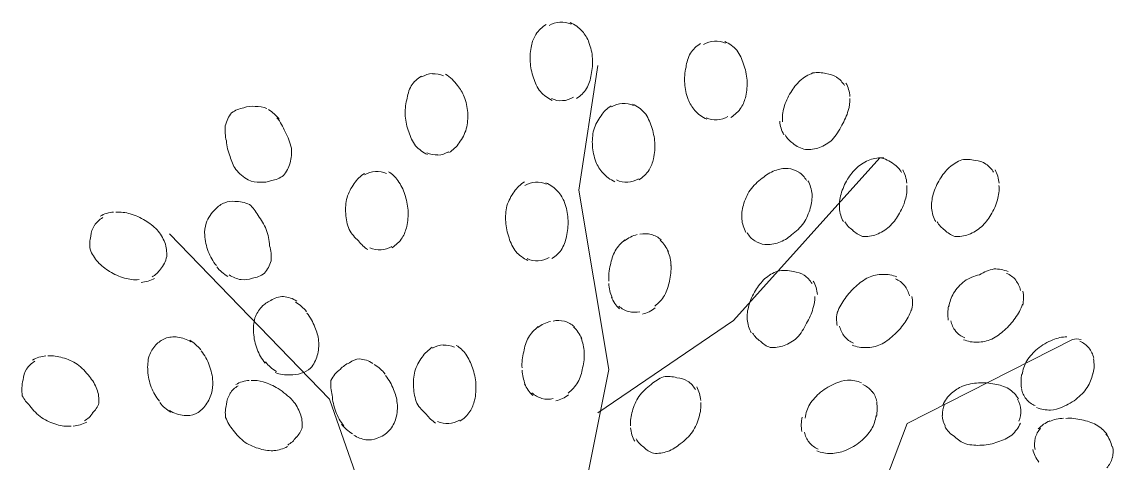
# Model space of a CAD drawing. Header units: metres. Extents: x 14 to 155, y 0 to 125.
# Drawn here: x 34.567 to 35.211, y 98.669 to 98.929 of the extents above; entities that cross this region are included whole.
import ezdxf

# ---------------------------------------------------------------- set-up
doc = ezdxf.new("R2010")
doc.units = ezdxf.units.M
doc.layers.add('PDF_Geometry', color=7, linetype='Continuous', true_color=0xc0c0c0)

msp = doc.modelspace()

# ---------------------------------------------------------------- linework, layer by layer
at = {"layer": 'PDF_Geometry', "color": 0, "lineweight": 0}
for points in [[(34.87672, 98.92759, 0.112979), (34.87072, 98.92177, 0.088824), (34.8681, 98.91512, 0.074265), (34.86735, 98.90565, 0.074849), (34.86932, 98.89618, 0.088992), (34.87335, 98.88802, 0.102553), (34.88038, 98.88287)], [(34.89463, 98.88399, 0.112979), (34.90063, 98.88981, 0.092185), (34.90335, 98.89806, 0.074265), (34.9041, 98.90762, 0.074849), (34.90204, 98.91699, 0.088992), (34.8981, 98.92365, 0.102553), (34.89097, 98.92871)], [(34.96794, 98.91643, 0.112979), (34.96194, 98.91062, 0.088824), (34.95932, 98.90237, 0.074265), (34.95857, 98.89281, 0.074849), (34.96054, 98.88343, 0.088992), (34.96457, 98.87687, 0.102553), (34.9716, 98.87171)], [(34.98585, 98.87284, 0.112979), (34.99185, 98.87865, 0.088824), (34.99457, 98.88531, 0.074265), (34.99532, 98.89478, 0.074849), (34.99326, 98.90425, 0.088992), (34.98923, 98.9124, 0.102553), (34.9822, 98.91756)], [(34.80313, 98.89721, 0.112979), (34.79713, 98.8914, 0.088824), (34.7945, 98.88314, 0.074265), (34.79366, 98.87358, 0.074849), (34.79572, 98.86421, 0.088992), (34.79975, 98.85605, 0.102553), (34.80678, 98.85089)], [(34.81944, 98.85202, 0.112979), (34.82544, 98.85783, 0.088824), (34.82966, 98.86608, 0.074265), (34.8305, 98.87565, 0.074849), (34.82844, 98.88502, 0.088992), (34.82441, 98.89158, 0.102553), (34.81738, 98.89833)], [(35.04829, 98.89647, 0.12226), (35.04192, 98.89862, 0.102689), (35.03414, 98.899, 0.089013), (35.02664, 98.8945, 0.073797), (35.0211, 98.88747, 0.072677), (35.01717, 98.87875, 0.090683), (35.01623, 98.87012)], [(35.02242, 98.85756, 0.132733), (35.02982, 98.8539, 0.102689), (35.03808, 98.85503, 0.089013), (35.04558, 98.85953, 0.073797), (35.0512, 98.86815, 0.072677), (35.05504, 98.87687, 0.090683), (35.05607, 98.8839)], [(34.712, 98.87808, 0.114729), (34.70497, 98.8793, 0.126077), (34.69831, 98.87845, 0.114174), (34.69118, 98.87555, 0.105028), (34.68743, 98.86786, 0.091371), (34.68809, 98.85895, 0.077008), (34.69025, 98.84967, 0.079606), (34.69362, 98.84217, 0.092576), (34.70094, 98.83589, 0.114729), (34.70797, 98.83467, 0.126077), (34.71462, 98.83551, 0.114174), (34.72175, 98.83851, 0.105028), (34.72569, 98.84592, 0.083228), (34.72644, 98.85464, 0.077008), (34.72269, 98.8643, 0.079606), (34.7179, 98.87264)], [(34.91516, 98.87959, 0.112979), (34.90916, 98.87377, 0.088824), (34.90485, 98.86552, 0.074265), (34.9041, 98.85605, 0.074849), (34.90616, 98.84658, 0.088992), (34.9102, 98.84002, 0.102553), (34.91723, 98.83487)], [(34.93148, 98.83599, 0.112979), (34.93748, 98.8418, 0.092185), (34.9401, 98.84846, 0.074265), (34.94085, 98.85802, 0.074849), (34.93888, 98.8674, 0.088992), (34.93485, 98.87556, 0.102553), (34.92782, 98.88071)], [(34.90729, 98.69855), (34.98726, 98.75293), (35.0737, 98.84903, -0.12226), (35.08186, 98.84528)], [(35.07605, 98.84894, 0.102689), (35.0678, 98.84781, 0.089013), (35.0603, 98.84331, 0.073797), (35.05467, 98.83628, 0.072677), (35.05083, 98.82756, 0.090683), (35.04989, 98.81893)], [(35.13633, 98.84528, 0.125626), (35.12995, 98.84744, 0.102689), (35.12217, 98.84781, 0.089013), (35.11467, 98.84331, 0.073797), (35.10914, 98.83628, 0.072677), (35.1052, 98.82756, 0.090683), (35.10427, 98.81894)], [(34.76956, 98.83964, 0.112979), (34.76356, 98.83383, 0.088824), (34.75925, 98.82548, 0.074265), (34.7585, 98.81602, 0.074849), (34.76047, 98.80664, 0.088992), (34.7661, 98.79998, 0.102553), (34.77163, 98.79483)], [(34.78579, 98.79595, 0.112979), (34.79179, 98.80177, 0.092185), (34.7945, 98.80852, 0.074265), (34.79525, 98.81799, 0.074849), (34.79328, 98.82736, 0.088992), (34.78925, 98.83561, 0.102553), (34.78372, 98.84077)], [(35.02589, 98.8405, 0.12226), (35.01951, 98.84265, 0.102689), (35.01173, 98.84143, 0.089013), (35.00432, 98.83693, 0.073797), (34.99711, 98.8299, 0.072677), (34.99317, 98.82109, 0.090683), (34.99223, 98.81246)], [(34.86397, 98.83477, 0.112979), (34.85797, 98.82896, 0.088824), (34.85366, 98.82071, 0.074265), (34.85291, 98.81124, 0.074849), (34.85488, 98.80177, 0.088992), (34.85891, 98.79361, 0.102553), (34.86604, 98.78846)], [(34.8802, 98.78958, 0.112979), (34.8862, 98.79539, 0.092185), (34.88891, 98.80364, 0.074265), (34.88966, 98.81321, 0.074849), (34.88769, 98.82258, 0.088992), (34.88366, 98.82915, 0.102553), (34.87663, 98.8343)], [(35.05758, 98.80637, 0.12226), (35.06348, 98.80262, 0.102689), (35.07173, 98.80375, 0.089013), (35.07923, 98.80834, 0.073797), (35.08477, 98.81537, 0.072677), (35.0887, 98.82409, 0.090683), (35.08964, 98.83272)], [(35.11205, 98.80637, 0.12226), (35.11786, 98.80262, 0.102689), (35.12611, 98.80375, 0.089013), (35.13361, 98.80834, 0.073797), (35.13924, 98.81537, 0.072677), (35.14308, 98.82409, 0.090683), (35.14402, 98.83272)], [(35.00001, 98.79999, 0.125626), (35.00583, 98.79784, 0.102689), (35.01408, 98.79896, 0.089013), (35.02158, 98.80346, 0.073797), (35.0288, 98.81059, 0.072677), (35.03264, 98.81931, 0.090683), (35.03367, 98.82793)], [(34.68969, 98.77992, 0.114729), (34.69681, 98.77711, 0.126077), (34.70338, 98.77795, 0.114174), (34.7105, 98.78086, 0.105028), (34.71444, 98.78826, 0.091371), (34.71359, 98.79708, 0.077008), (34.71153, 98.80673, 0.079606), (34.70675, 98.81498, 0.092576), (34.70169, 98.82145, 0.114729), (34.69297, 98.82323, 0.126077), (34.68706, 98.82248, 0.114174), (34.68162, 98.81864, 0.105028), (34.67609, 98.81048, 0.083228), (34.67525, 98.80336, 0.077008), (34.67741, 98.7937, 0.079606), (34.68219, 98.78535)], [(34.64909, 98.78329, 0.13598), (34.65284, 98.7907, 0.102689), (34.65172, 98.79895, 0.089013), (34.64712, 98.80645, 0.073797), (34.64009, 98.81198, 0.072677), (34.63137, 98.81592, 0.090683), (34.62275, 98.81685)], [(34.61018, 98.80917, 0.12226), (34.60803, 98.80279, 0.102689), (34.60765, 98.79501, 0.089013), (34.61215, 98.78751, 0.073797), (34.61918, 98.78198, 0.072677), (34.6279, 98.77804, 0.090683), (34.63653, 98.7771)], [(34.77473, 98.57507, -0.102553), (34.77989, 98.5821, -0.088992), (34.79048, 98.5881), (34.74885, 98.70651), (34.65444, 98.8041)], [(34.92323, 98.80055, 0.087268), (34.91751, 98.79418, 0.072677), (34.9147, 98.78574, 0.081618), (34.91376, 98.77618)], [(34.94095, 98.76146, 0.087268), (34.94667, 98.76783, 0.079764), (34.94948, 98.77627, 0.081618), (34.95042, 98.78574)], [(35.02908, 98.77965, 0.12226), (35.0227, 98.78181, 0.102689), (35.01333, 98.78218, 0.089013), (35.00592, 98.77768, 0.073797), (35.0003, 98.77065, 0.072677), (34.99645, 98.76193, 0.090683), (34.99542, 98.7533)], [(35.08374, 98.77871, 0.102), (35.07549, 98.78021, 0.09382), (35.06695, 98.77843, 0.075517), (35.05955, 98.77309, 0.072693), (35.05317, 98.76596, 0.088362), (35.04877, 98.75781)], [(35.14936, 98.7819, 0.102), (35.14111, 98.7834, 0.09382), (35.13258, 98.78003, 0.075517), (35.12358, 98.77628, 0.072693), (35.11721, 98.76915, 0.088362), (35.11439, 98.76109)], [(34.72963, 98.76445, 0.114729), (34.72175, 98.76717, 0.126077), (34.71425, 98.76482, 0.114174), (34.70891, 98.76098, 0.105028), (34.70488, 98.75451, 0.083228), (34.70413, 98.7457, 0.077008), (34.70619, 98.73604, 0.079606), (34.71097, 98.72779)], [(35.0032, 98.74074, 0.12226), (35.00902, 98.73708, 0.102689), (35.01727, 98.73821, 0.089013), (35.02477, 98.74271, 0.073797), (35.03039, 98.75134, 0.072677), (35.03423, 98.76005, 0.090683), (35.03527, 98.76709)], [(35.05739, 98.73849, 0.102), (35.06564, 98.73699, 0.09382), (35.07408, 98.73877, 0.075517), (35.08158, 98.74412, 0.072693), (35.08796, 98.75115, 0.088362), (35.09227, 98.75931)], [(35.12302, 98.74168, 0.102), (35.13127, 98.74018, 0.09382), (35.13971, 98.74196, 0.075517), (35.14721, 98.74731, 0.072693), (35.15349, 98.75443, 0.088362), (35.1579, 98.76259)], [(34.71688, 98.72226, 0.114729), (34.7256, 98.72104, 0.126077), (34.73225, 98.72189, 0.114174), (34.73779, 98.72489, 0.105028), (34.74172, 98.73229, 0.091371), (34.74247, 98.74101, 0.077008), (34.74032, 98.74907, 0.079606), (34.73553, 98.75742)], [(34.87204, 98.74936, 0.087268), (34.86632, 98.74299, 0.072677), (34.86351, 98.73455, 0.081618), (34.86257, 98.72498)], [(34.66719, 98.74045, 0.111988), (34.65931, 98.74316, 0.126077), (34.65191, 98.74241, 0.114174), (34.64647, 98.73857, 0.105028), (34.64244, 98.7321, 0.083228), (34.64169, 98.72329, 0.077008), (34.64375, 98.71363, 0.079606), (34.64853, 98.70538)], [(35.04493, 98.57377), (35.08974, 98.69218), (35.18734, 98.74178, -0.102), (35.19249, 98.74187)], [(35.18415, 98.74337, 0.09382), (35.1758, 98.74159, 0.075517), (35.16671, 98.73634, 0.072693), (35.16043, 98.72921, 0.088362), (35.15762, 98.72106)], [(34.65453, 98.69985, 0.114729), (34.66316, 98.69704, 0.126077), (34.66982, 98.69788, 0.114174), (34.67535, 98.70248, 0.105028), (34.67928, 98.70988, 0.083228), (34.68003, 98.71701, 0.077008), (34.67797, 98.72666, 0.079606), (34.67319, 98.73501)], [(34.8096, 98.73717, 0.107116), (34.8036, 98.73136, 0.088824), (34.79929, 98.72311, 0.074265), (34.79854, 98.71354, 0.074849), (34.80051, 98.70417, 0.088992), (34.80613, 98.69761, 0.102553), (34.81157, 98.69245)], [(34.82582, 98.69358, 0.112979), (34.83182, 98.69939, 0.088824), (34.83454, 98.70604, 0.074265), (34.83529, 98.71561, 0.074849), (34.83323, 98.72498, 0.088992), (34.82929, 98.73314, 0.102553), (34.82376, 98.7383)], [(34.88976, 98.71017, 0.087268), (34.89548, 98.71655, 0.079764), (34.89829, 98.72508, 0.081618), (34.89923, 98.73455)], [(34.60906, 98.69844, 0.125626), (34.61281, 98.70426, 0.102689), (34.61169, 98.71251, 0.089013), (34.60719, 98.72001, 0.073797), (34.60006, 98.72722, 0.072677), (34.59134, 98.73107, 0.090683), (34.58272, 98.7321)], [(34.77444, 98.7277, 0.114729), (34.76657, 98.73042, 0.126077), (34.76066, 98.72807, 0.114174), (34.75532, 98.72423, 0.105028), (34.74969, 98.71767, 0.083228), (34.75054, 98.70895, 0.077008), (34.7526, 98.6992, 0.079606), (34.75738, 98.69095)], [(34.57015, 98.72432, 0.132733), (34.56809, 98.71794, 0.102689), (34.56762, 98.70857, 0.089013), (34.57212, 98.70275, 0.073797), (34.57916, 98.69553, 0.072677), (34.58797, 98.6916, 0.090683), (34.5965, 98.69066)], [(34.76329, 98.68542, 0.114729), (34.77041, 98.6827, 0.126077), (34.77707, 98.68354, 0.114174), (34.7842, 98.68804, 0.105028), (34.78813, 98.69545, 0.091371), (34.78888, 98.70426, 0.077008), (34.78673, 98.71232, 0.079606), (34.78194, 98.72057)], [(35.16624, 98.70165, 0.102), (35.17449, 98.70015, 0.09382), (35.18134, 98.70193, 0.075517), (35.19043, 98.70728, 0.072693), (35.19671, 98.7144, 0.088362), (35.19952, 98.72256)], [(34.72916, 98.68401, 0.13598), (34.73282, 98.68992, 0.102689), (34.73169, 98.69817, 0.089013), (34.72719, 98.70567, 0.073797), (34.71857, 98.71279, 0.072677), (34.70975, 98.71673, 0.090683), (34.70272, 98.71767)], [(34.96026, 98.71721, 0.132733), (34.95389, 98.71927, 0.102689), (34.94611, 98.71983, 0.089013), (34.9387, 98.71524, 0.073797), (34.93148, 98.7082, 0.072677), (34.92764, 98.69949, 0.090683), (34.92661, 98.69086)], [(35.06293, 98.71627, 0.102), (35.05467, 98.71777, 0.09382), (35.04774, 98.71599, 0.075517), (35.03874, 98.71065, 0.072693), (35.03236, 98.70361, 0.088362), (35.02955, 98.69546)], [(35.15555, 98.70671, 0.112979), (35.14974, 98.71271, 0.088824), (35.14149, 98.71543, 0.074265), (35.13193, 98.71618, 0.074849), (35.12255, 98.71421, 0.088992), (35.11599, 98.71018, 0.102553), (35.11083, 98.70306)], [(34.69025, 98.70988, 0.125626), (34.6881, 98.70351, 0.102689), (34.68763, 98.69582, 0.089013), (34.69213, 98.68832, 0.073797), (34.69916, 98.6811, 0.072677), (34.70797, 98.67726, 0.090683), (34.7166, 98.67623)], [(34.93439, 98.6783, 0.125626), (34.9402, 98.67464, 0.102689), (34.94845, 98.67577, 0.089013), (34.95595, 98.68027, 0.073797), (34.96317, 98.6873, 0.072677), (34.96702, 98.69611, 0.090683), (34.96805, 98.70464)], [(35.03658, 98.67605, 0.102), (35.04483, 98.67455, 0.09382), (35.05336, 98.67633, 0.075517), (35.06236, 98.68168, 0.072693), (35.06874, 98.6888, 0.088362), (35.07155, 98.69696)], [(35.20778, 98.68581, 0.087268), (35.2014, 98.69153, 0.079764), (35.19287, 98.69434, 0.081618), (35.1834, 98.69528)], [(35.11196, 98.69049, 0.112979), (35.11777, 98.68449, 0.088824), (35.12443, 98.68018, 0.074265), (35.13399, 98.67943, 0.074849), (35.14337, 98.6814, 0.088992), (35.15152, 98.68543, 0.102553), (35.15668, 98.69246)]]:
    msp.add_lwpolyline(points, format="xyb", dxfattribs=at)
msp.add_lwpolyline([(34.8817, 98.5641), (34.91367, 98.72414), (34.89613, 98.8298), (34.90729, 98.9034)], dxfattribs=at)
for centre, radius, start, end in [((34.93526, 98.78966), 0.01452, 75.94207, 102.44847), ((34.93081, 98.78597), 0.01962, 22.65481, 47.22821), ((34.93336, 98.77436), 0.01962, 202.65481, 227.22821), ((34.88398, 98.73846), 0.01452, 75.94207, 102.44847), ((34.92901, 98.77235), 0.01452, 255.94207, 282.44847), ((34.87963, 98.73477), 0.01962, 22.65481, 47.22821), ((34.88218, 98.72316), 0.01962, 202.65481, 227.22821), ((34.87782, 98.72107), 0.01452, 255.94207, 282.44847), ((35.18158, 98.67567), 0.01962, 112.65481, 137.22821), ((35.17948, 98.68012), 0.01452, 165.94207, 192.44847), ((35.19688, 98.67546), 0.01452, 345.94207, 12.44847)]:
    msp.add_arc(centre, radius, start, end, dxfattribs=at)
for points in [[(34.88488, 98.92899), (34.88263, 98.9289), (34.88047, 98.92815), (34.8785, 98.92702)], [(34.89144, 98.92778), (34.88938, 98.92871), (34.88713, 98.92918), (34.88488, 98.92899)], [(34.9761, 98.91784), (34.97385, 98.91775), (34.97169, 98.917), (34.96973, 98.91587)], [(34.98266, 98.91653), (34.9806, 98.91747), (34.97835, 98.91793), (34.9761, 98.91775)], [(34.80969, 98.89861), (34.80744, 98.89852), (34.80528, 98.89777), (34.80331, 98.89665)], [(34.81625, 98.8973), (34.81419, 98.89824), (34.81194, 98.89871), (34.80969, 98.89852)], [(35.05279, 98.89159), (35.05167, 98.89356), (35.05017, 98.89525), (35.0482, 98.89647)], [(35.05607, 98.88512), (35.05579, 98.88794), (35.05504, 98.89065), (35.05364, 98.89309)], [(34.87991, 98.8839), (34.88197, 98.88296), (34.88422, 98.88249), (34.88647, 98.88268)], [(34.88647, 98.88268), (34.88872, 98.88277), (34.89088, 98.88352), (34.89285, 98.88465)], [(34.71931, 98.8718), (34.71753, 98.87405), (34.71528, 98.87592), (34.71284, 98.87742)], [(34.92173, 98.88099), (34.91948, 98.8809), (34.91732, 98.88015), (34.91535, 98.87902)], [(34.92829, 98.87977), (34.92623, 98.88071), (34.92398, 98.88118), (34.92173, 98.88099)], [(34.97113, 98.87265), (34.9732, 98.87171), (34.97545, 98.87124), (34.9777, 98.87143)], [(34.9777, 98.87143), (34.97995, 98.87153), (34.9821, 98.87228), (34.98407, 98.8734)], [(35.01464, 98.8705), (35.01492, 98.86768), (35.01567, 98.86496), (35.01707, 98.86253)], [(35.01782, 98.86243), (35.01895, 98.86046), (35.02045, 98.85878), (35.02242, 98.85756)], [(34.80632, 98.85193), (34.80838, 98.85099), (34.81063, 98.85052), (34.81288, 98.85071)], [(34.81288, 98.85061), (34.81513, 98.85071), (34.81728, 98.85146), (34.81925, 98.85258)], [(35.08645, 98.8404), (35.08533, 98.84237), (35.08383, 98.84406), (35.08186, 98.84528)], [(35.14083, 98.84041), (35.1397, 98.84237), (35.1382, 98.84406), (35.13624, 98.84528)], [(34.77603, 98.84095), (34.77378, 98.84086), (34.77163, 98.84011), (34.76966, 98.83899)], [(34.7826, 98.83974), (34.78053, 98.84067), (34.77828, 98.84114), (34.77603, 98.84095)], [(34.92491, 98.83459), (34.92716, 98.83468), (34.92932, 98.83543), (34.93129, 98.83655)], [(35.03039, 98.83562), (35.02926, 98.83759), (35.02776, 98.83928), (35.02579, 98.8405)], [(35.08964, 98.83394), (35.08936, 98.83675), (35.08861, 98.83947), (35.0872, 98.8419)], [(35.14411, 98.83394), (35.14383, 98.83675), (35.14308, 98.83947), (35.14167, 98.84191)], [(34.87054, 98.83458), (34.86829, 98.83449), (34.86613, 98.83374), (34.86416, 98.83261)], [(34.87701, 98.83336), (34.87494, 98.8343), (34.87269, 98.83477), (34.87044, 98.83458)], [(34.91835, 98.8359), (34.92041, 98.83496), (34.92266, 98.83449), (34.92491, 98.83468)], [(35.03367, 98.82746), (35.03339, 98.83028), (35.03264, 98.833), (35.03123, 98.83543)], [(35.0498, 98.81931), (35.05008, 98.8165), (35.05083, 98.81378), (35.05223, 98.81134)], [(35.10427, 98.81931), (35.10455, 98.8165), (35.1053, 98.81378), (35.1067, 98.81134)], [(34.61506, 98.81367), (34.61309, 98.81254), (34.6114, 98.81104), (34.61018, 98.80907)], [(34.62153, 98.81695), (34.61871, 98.81667), (34.616, 98.81592), (34.61356, 98.81451)], [(34.99223, 98.81293), (34.99251, 98.81012), (34.99326, 98.8074), (34.99467, 98.80496)], [(35.05308, 98.81125), (35.0542, 98.80928), (35.0557, 98.80759), (35.05767, 98.80637)], [(35.10745, 98.81125), (35.10858, 98.80928), (35.11008, 98.80759), (35.11205, 98.80637)], [(34.99542, 98.80477), (34.99654, 98.80281), (34.99804, 98.80112), (35.00001, 98.7999)], [(34.93054, 98.80365), (34.92782, 98.80299), (34.9252, 98.80177), (34.92304, 98.79999)], [(34.9446, 98.80055), (34.94292, 98.80205), (34.94095, 98.80318), (34.93879, 98.80374)], [(34.77275, 98.79586), (34.77482, 98.79492), (34.77707, 98.79445), (34.77932, 98.79464)], [(34.77932, 98.79464), (34.78157, 98.79473), (34.78372, 98.79548), (34.78569, 98.79661)], [(34.95051, 98.78546), (34.95032, 98.78837), (34.94976, 98.79118), (34.94864, 98.7938)], [(34.86557, 98.78949), (34.86763, 98.78855), (34.86988, 98.78808), (34.87213, 98.78827)], [(34.87213, 98.78817), (34.87438, 98.78827), (34.87654, 98.78902), (34.87851, 98.79014)], [(34.64422, 98.7787), (34.64619, 98.77982), (34.64787, 98.78132), (34.64909, 98.78329)], [(34.68237, 98.7846), (34.68416, 98.78235), (34.68641, 98.78048), (34.68884, 98.77898)], [(35.03367, 98.77477), (35.03255, 98.77674), (35.03105, 98.77843), (35.02908, 98.77965)], [(35.15386, 98.77684), (35.15246, 98.77862), (35.15058, 98.77994), (35.14852, 98.78078)], [(34.63775, 98.77542), (34.64056, 98.7757), (34.64328, 98.77645), (34.64572, 98.77785)], [(34.91376, 98.77486), (34.91395, 98.77196), (34.91451, 98.76914), (34.91564, 98.76652)], [(35.03686, 98.76831), (35.03658, 98.77112), (35.03583, 98.77384), (35.03442, 98.77627)], [(35.08824, 98.77365), (35.08683, 98.77543), (35.08496, 98.77674), (35.08289, 98.77759)], [(35.09114, 98.76756), (35.09067, 98.76981), (35.08974, 98.77187), (35.08833, 98.77356)], [(35.15668, 98.77075), (35.15621, 98.773), (35.15527, 98.77506), (35.15386, 98.77675)], [(35.09246, 98.75884), (35.09311, 98.76156), (35.09311, 98.76446), (35.09264, 98.76718)], [(35.15799, 98.76203), (35.15865, 98.76475), (35.15865, 98.76765), (35.15818, 98.77037)], [(34.73535, 98.75817), (34.73357, 98.76042), (34.73132, 98.76229), (34.72888, 98.76379)], [(34.91967, 98.76146), (34.92135, 98.75996), (34.92332, 98.75883), (34.92548, 98.75827)], [(34.93364, 98.75677), (34.93636, 98.75743), (34.93898, 98.75864), (34.94114, 98.76043)], [(35.1143, 98.76156), (35.11364, 98.75884), (35.11364, 98.75593), (35.11411, 98.75321)], [(34.99542, 98.75368), (34.9957, 98.75087), (34.99645, 98.74815), (34.99786, 98.74571)], [(35.04867, 98.75837), (35.04802, 98.75565), (35.04802, 98.75274), (35.04849, 98.75002)], [(35.11561, 98.75284), (35.11608, 98.75059), (35.11702, 98.74853), (35.11843, 98.74684)], [(34.87935, 98.75245), (34.87663, 98.7518), (34.87401, 98.75058), (34.87185, 98.7488)], [(34.89342, 98.74936), (34.89173, 98.75086), (34.88976, 98.75199), (34.8876, 98.75255)], [(35.04999, 98.74965), (35.05045, 98.7474), (35.05139, 98.74534), (35.0528, 98.74365)], [(35.11843, 98.74674), (35.11983, 98.74496), (35.12171, 98.74365), (35.12377, 98.74281)], [(34.67291, 98.73576), (34.67113, 98.73801), (34.66888, 98.73988), (34.66644, 98.74138)], [(34.89923, 98.73427), (34.89904, 98.73717), (34.89848, 98.73999), (34.89735, 98.74261)], [(34.99861, 98.74562), (34.99973, 98.74365), (35.00123, 98.74196), (35.0032, 98.74074)], [(35.0528, 98.74355), (35.05421, 98.74177), (35.05608, 98.74046), (35.05814, 98.73962)], [(35.19709, 98.73681), (35.19568, 98.73859), (35.1938, 98.7399), (35.19174, 98.74075)], [(34.81607, 98.73858), (34.81382, 98.73848), (34.81166, 98.73773), (34.80969, 98.73661)], [(34.82263, 98.73726), (34.82057, 98.7382), (34.81832, 98.73867), (34.81607, 98.73848)], [(35.1999, 98.73081), (35.19943, 98.73306), (35.19849, 98.73512), (35.19709, 98.73681)], [(34.57503, 98.72891), (34.57306, 98.72779), (34.57137, 98.72629), (34.57015, 98.72432)], [(34.58159, 98.7321), (34.57878, 98.73182), (34.57606, 98.73107), (34.57362, 98.72966)], [(34.71116, 98.72854), (34.71294, 98.72629), (34.71519, 98.72442), (34.71763, 98.72292)], [(34.78176, 98.72142), (34.77998, 98.72367), (34.77773, 98.72554), (34.77529, 98.72704)], [(35.19962, 98.722), (35.20027, 98.72472), (35.20027, 98.72762), (35.19981, 98.73034)], [(34.86257, 98.72367), (34.86276, 98.72077), (34.86332, 98.71795), (34.86445, 98.71533)], [(35.15752, 98.72153), (35.15687, 98.71881), (35.15687, 98.7159), (35.15734, 98.71318)], [(34.69503, 98.71448), (34.69307, 98.71335), (34.69138, 98.71185), (34.69016, 98.70988)], [(34.7016, 98.71767), (34.69878, 98.71738), (34.69607, 98.71663), (34.69363, 98.71523)], [(34.96486, 98.71233), (34.96373, 98.7143), (34.96223, 98.71599), (34.96026, 98.71721)], [(35.06902, 98.71121), (35.06761, 98.71299), (35.06574, 98.7143), (35.06368, 98.71515)], [(34.86839, 98.71027), (34.87007, 98.70877), (34.87204, 98.70764), (34.8742, 98.70708)], [(34.88245, 98.70558), (34.88517, 98.70623), (34.88779, 98.70745), (34.88995, 98.70923)], [(34.96805, 98.70586), (34.96777, 98.70868), (34.96701, 98.71139), (34.96561, 98.71383)], [(35.07193, 98.70521), (35.07146, 98.70746), (35.07052, 98.70952), (35.06911, 98.71121)], [(35.15724, 98.71281), (35.15771, 98.71056), (35.15865, 98.70849), (35.16005, 98.70681)], [(34.64881, 98.70454), (34.6506, 98.70229), (34.65285, 98.70041), (34.65528, 98.69891)], [(35.07165, 98.6964), (35.0723, 98.69912), (35.0723, 98.70202), (35.07183, 98.70474)], [(35.11187, 98.70352), (35.11093, 98.70146), (35.11046, 98.69921), (35.11065, 98.69696)], [(35.15696, 98.70015), (35.15687, 98.7024), (35.15612, 98.70456), (35.15499, 98.70653)], [(35.16005, 98.70671), (35.16146, 98.70493), (35.16334, 98.70362), (35.1654, 98.70278)], [(34.60428, 98.69385), (34.60625, 98.69497), (34.60794, 98.69647), (34.60916, 98.69844)], [(35.02786, 98.69593), (35.02721, 98.69321), (35.02721, 98.6903), (35.02767, 98.68758)], [(35.11055, 98.69696), (35.11065, 98.69471), (35.1114, 98.69255), (35.11252, 98.69059)], [(35.15565, 98.69359), (35.15659, 98.69565), (35.15705, 98.6979), (35.15687, 98.70015)], [(35.18209, 98.69537), (35.17918, 98.69518), (35.17637, 98.69462), (35.17374, 98.69349)], [(34.59772, 98.69066), (34.60053, 98.69094), (34.60325, 98.69169), (34.60569, 98.6931)], [(34.75598, 98.69179), (34.75776, 98.68954), (34.76001, 98.68767), (34.76244, 98.68617)], [(34.8127, 98.69348), (34.81476, 98.69254), (34.81701, 98.69207), (34.81926, 98.69226)], [(34.81926, 98.69217), (34.82151, 98.69226), (34.82367, 98.69301), (34.82563, 98.69414)], [(34.92661, 98.68974), (34.92689, 98.68692), (34.92764, 98.6842), (34.92905, 98.68177)], [(35.16859, 98.68946), (35.16709, 98.68778), (35.16596, 98.68581), (35.1654, 98.68365)], [(34.72429, 98.67951), (34.72626, 98.68063), (34.72794, 98.68213), (34.72916, 98.6841)], [(34.9298, 98.68317), (34.93092, 98.6812), (34.93242, 98.67952), (34.93439, 98.6783)], [(35.02917, 98.68721), (35.02964, 98.68496), (35.03058, 98.6829), (35.03199, 98.68121)], [(35.21078, 98.6785), (35.21012, 98.68121), (35.2089, 98.68384), (35.20712, 98.686)], [(34.71613, 98.67623), (34.71894, 98.67651), (34.72166, 98.67726), (34.7241, 98.67866)], [(35.03199, 98.68111), (35.03339, 98.67933), (35.03527, 98.67802), (35.03733, 98.67718)], [(35.1639, 98.67699), (35.16456, 98.67427), (35.16578, 98.67165), (35.16756, 98.66949)], [(35.20768, 98.66612), (35.20918, 98.66781), (35.21031, 98.66978), (35.21087, 98.67193)]]:
    msp.add_open_spline(points, degree=3, dxfattribs=at)

doc.saveas('drawing.dxf')
